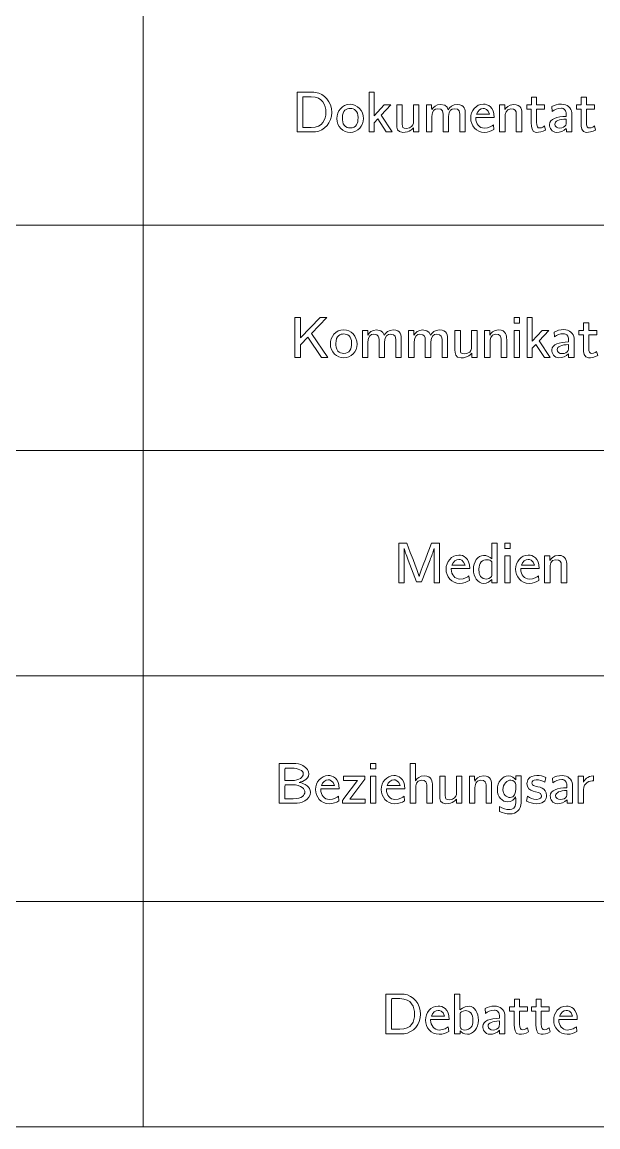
# Model space of a CAD drawing. Header units: inches. Extents: x 0 to 450, y -250 to 0.
# Drawn here: x 286.6 to 350.4, y -250 to -127.5 of the extents above; entities that cross this region are included whole.
import ezdxf

# ---------------------------------------------------------------- set-up
doc = ezdxf.new("R2010")
doc.units = ezdxf.units.IN
doc.header["$MEASUREMENT"] = 0
doc.layers.add('Ebene 1', color=7, linetype='Continuous')
doc.layers.add('Raster', color=7, linetype='Continuous')

msp = doc.modelspace()

# ---------------------------------------------------------------- linework, layer by layer
at = {"layer": 'Ebene 1', "color": 250, "lineweight": 18}
for points in [[(325.03, -135.27), (325.6, -135.27), (325.6, -137.88), (326.71, -136.68), (327.43, -136.68), (326.38, -137.83), (327.58, -139.68), (326.94, -139.68), (325.99, -138.23), (325.58, -138.67), (325.58, -139.68), (325.03, -139.68), (325.03, -135.27)], [(316.79, -160.27), (317.43, -160.27), (317.43, -162.5), (319.61, -160.27), (320.36, -160.27), (318.65, -162.02), (320.46, -164.68), (319.74, -164.68), (318.23, -162.45), (317.43, -163.27), (317.43, -164.68), (316.79, -164.68), (316.79, -160.27)], [(341.13, -160.27), (341.72, -160.27), (341.72, -160.87), (341.13, -160.87), (341.13, -160.27)], [(342.57, -160.27), (343.13, -160.27), (343.13, -162.88), (344.24, -161.68), (344.97, -161.68), (343.91, -162.83), (345.12, -164.68), (344.47, -164.68), (343.53, -163.23), (343.12, -163.67), (343.12, -164.68), (342.57, -164.68), (342.57, -160.27)], [(341.13, -161.68), (341.72, -161.68), (341.72, -164.68), (341.13, -164.68), (341.13, -161.68)], [(340.08, -185.27), (340.67, -185.27), (340.67, -185.87), (340.08, -185.87), (340.08, -185.27)], [(340.08, -186.68), (340.67, -186.68), (340.67, -189.68), (340.08, -189.68), (340.08, -186.68)], [(325.18, -209.71), (325.77, -209.71), (325.77, -210.31), (325.18, -210.31), (325.18, -209.71)], [(325.18, -211.12), (325.77, -211.12), (325.77, -214.12), (325.18, -214.12), (325.18, -211.12)]]:
    msp.add_lwpolyline(points, dxfattribs=at)
for points, knots in [([(319.08, -135.29), (318.97, -135.27), (318.85, -135.27), (318.73, -135.27), (318.73, -135.27), (317.05, -135.27), (317.05, -135.27), (317.05, -135.27), (317.05, -139.68), (317.05, -139.68), (317.05, -139.68), (318.74, -139.68), (318.74, -139.68), (318.85, -139.68), (318.97, -139.68), (319.08, -139.67), (320.11, -139.55), (320.89, -138.63), (320.89, -137.51), (320.89, -136.34), (320.09, -135.41), (319.08, -135.29)], [0, 0, 0, 0, 1, 1, 1, 2, 2, 2, 3, 3, 3, 4, 4, 4, 5, 5, 5, 6, 6, 6, 7, 7, 7, 7]), ([(318.62, -139.18), (318.55, -139.18), (318.49, -139.17), (318.43, -139.17), (318.43, -139.17), (317.7, -139.17), (317.7, -139.17), (317.7, -139.17), (317.7, -135.95), (317.7, -135.95), (317.7, -135.95), (317.7, -135.78), (317.7, -135.78), (317.7, -135.78), (318.61, -135.78), (318.61, -135.78), (319.91, -135.78), (320.24, -136.7), (320.24, -137.51), (320.24, -138.29), (319.92, -139.18), (318.62, -139.18)], [0, 0, 0, 0, 1, 1, 1, 2, 2, 2, 3, 3, 3, 4, 4, 4, 5, 5, 5, 6, 6, 6, 7, 7, 7, 7]), ([(342.51, -136.68), (342.51, -136.68), (343.03, -136.68), (343.03, -136.68), (343.03, -136.68), (343.03, -135.83), (343.03, -135.83), (343.03, -135.83), (343.6, -135.83), (343.6, -135.83), (343.6, -135.83), (343.6, -136.68), (343.6, -136.68), (343.6, -136.68), (344.49, -136.68), (344.49, -136.68), (344.49, -136.68), (344.49, -137.16), (344.49, -137.16), (344.49, -137.16), (343.6, -137.16), (343.6, -137.16), (343.6, -137.16), (343.6, -138.61), (343.6, -138.61), (343.6, -139.08), (343.73, -139.24), (343.93, -139.24), (344.23, -139.24), (344.42, -139.05), (344.48, -139.01), (344.48, -139.01), (344.6, -139.47), (344.6, -139.47), (344.24, -139.67), (343.88, -139.73), (343.57, -139.73), (343.07, -139.73), (343.01, -139.1), (343.01, -138.68), (343.01, -138.68), (343.01, -137.16), (343.01, -137.16), (343.01, -137.16), (342.51, -137.16), (342.51, -137.16), (342.51, -137.16), (342.51, -136.68), (342.51, -136.68)], [0, 0, 0, 0, 1, 1, 1, 2, 2, 2, 3, 3, 3, 4, 4, 4, 5, 5, 5, 6, 6, 6, 7, 7, 7, 8, 8, 8, 9, 9, 9, 10, 10, 10, 11, 11, 11, 12, 12, 12, 13, 13, 13, 14, 14, 14, 15, 15, 15, 16, 16, 16, 16]), ([(348.04, -136.68), (348.04, -136.68), (348.56, -136.68), (348.56, -136.68), (348.56, -136.68), (348.56, -135.83), (348.56, -135.83), (348.56, -135.83), (349.13, -135.83), (349.13, -135.83), (349.13, -135.83), (349.13, -136.68), (349.13, -136.68), (349.13, -136.68), (350.02, -136.68), (350.02, -136.68), (350.02, -136.68), (350.02, -137.16), (350.02, -137.16), (350.02, -137.16), (349.13, -137.16), (349.13, -137.16), (349.13, -137.16), (349.13, -138.61), (349.13, -138.61), (349.13, -139.08), (349.26, -139.24), (349.46, -139.24), (349.77, -139.24), (349.96, -139.05), (350.01, -139.01), (350.01, -139.01), (350.13, -139.47), (350.13, -139.47), (349.77, -139.67), (349.42, -139.73), (349.1, -139.73), (348.6, -139.73), (348.55, -139.1), (348.55, -138.68), (348.55, -138.68), (348.55, -137.16), (348.55, -137.16), (348.55, -137.16), (348.04, -137.16), (348.04, -137.16), (348.04, -137.16), (348.04, -136.68), (348.04, -136.68)], [0, 0, 0, 0, 1, 1, 1, 2, 2, 2, 3, 3, 3, 4, 4, 4, 5, 5, 5, 6, 6, 6, 7, 7, 7, 8, 8, 8, 9, 9, 9, 10, 10, 10, 11, 11, 11, 12, 12, 12, 13, 13, 13, 14, 14, 14, 15, 15, 15, 16, 16, 16, 16]), ([(322.94, -136.61), (322.03, -136.61), (321.46, -137.41), (321.46, -138.19), (321.46, -139.1), (322.17, -139.73), (322.94, -139.73), (323.78, -139.73), (324.42, -139.02), (324.42, -138.2), (324.42, -137.31), (323.74, -136.61), (322.94, -136.61)], [0, 0, 0, 0, 1, 1, 1, 2, 2, 2, 3, 3, 3, 4, 4, 4, 4]), ([(323.81, -138.12), (323.81, -138.72), (323.62, -139.24), (322.94, -139.24), (322.69, -139.24), (322.46, -139.15), (322.3, -138.97), (322.09, -138.74), (322.07, -138.39), (322.07, -138.13), (322.07, -137.24), (322.56, -137.08), (322.94, -137.08), (323.39, -137.08), (323.8, -137.31), (323.81, -138.09), (323.81, -138.09), (323.81, -138.12), (323.81, -138.12)], [0, 0, 0, 0, 1, 1, 1, 2, 2, 2, 3, 3, 3, 4, 4, 4, 5, 5, 5, 6, 6, 6, 6]), ([(328.1, -136.68), (328.1, -136.68), (328.71, -136.68), (328.71, -136.68), (328.71, -136.68), (328.71, -138.81), (328.71, -138.81), (328.72, -139.19), (328.7, -139.28), (329.2, -139.28), (329.68, -139.28), (329.92, -138.97), (329.95, -138.69), (329.95, -138.63), (329.95, -138.56), (329.95, -138.49), (329.95, -138.49), (329.95, -136.68), (329.95, -136.68), (329.95, -136.68), (330.56, -136.68), (330.56, -136.68), (330.56, -136.68), (330.56, -139.68), (330.56, -139.68), (330.56, -139.68), (329.97, -139.68), (329.97, -139.68), (329.97, -139.68), (329.97, -139.21), (329.97, -139.21), (329.93, -139.26), (329.55, -139.73), (328.78, -139.73), (328.13, -139.73), (328.1, -139.22), (328.1, -138.85), (328.1, -138.85), (328.1, -136.68), (328.1, -136.68)], [0, 0, 0, 0, 1, 1, 1, 2, 2, 2, 3, 3, 3, 4, 4, 4, 5, 5, 5, 6, 6, 6, 7, 7, 7, 8, 8, 8, 9, 9, 9, 10, 10, 10, 11, 11, 11, 12, 12, 12, 13, 13, 13, 13]), ([(331.39, -136.68), (331.39, -136.68), (331.97, -136.68), (331.97, -136.68), (331.97, -136.68), (331.97, -136.99), (331.97, -136.99), (331.97, -136.99), (331.98, -137.2), (331.98, -137.2), (332.15, -136.91), (332.46, -136.63), (332.94, -136.63), (333.76, -136.63), (333.79, -137.23), (333.81, -137.23), (333.98, -136.93), (334.29, -136.63), (334.79, -136.63), (335.67, -136.63), (335.7, -137.28), (335.7, -137.68), (335.7, -137.68), (335.7, -139.68), (335.7, -139.68), (335.7, -139.68), (335.09, -139.68), (335.09, -139.68), (335.09, -139.68), (335.09, -137.71), (335.09, -137.71), (335.08, -137.48), (335.08, -137.11), (334.46, -137.11), (334.22, -137.11), (333.85, -137.27), (333.85, -137.97), (333.85, -137.97), (333.85, -139.68), (333.85, -139.68), (333.85, -139.68), (333.24, -139.68), (333.24, -139.68), (333.24, -139.68), (333.24, -137.71), (333.24, -137.71), (333.23, -137.48), (333.24, -137.11), (332.61, -137.11), (332.37, -137.11), (332, -137.27), (332, -137.97), (332, -137.97), (332, -139.68), (332, -139.68), (332, -139.68), (331.39, -139.68), (331.39, -139.68), (331.39, -139.68), (331.39, -136.68), (331.39, -136.68)], [0, 0, 0, 0, 1, 1, 1, 2, 2, 2, 3, 3, 3, 4, 4, 4, 5, 5, 5, 6, 6, 6, 7, 7, 7, 8, 8, 8, 9, 9, 9, 10, 10, 10, 11, 11, 11, 12, 12, 12, 13, 13, 13, 14, 14, 14, 15, 15, 15, 16, 16, 16, 17, 17, 17, 18, 18, 18, 19, 19, 19, 20, 20, 20, 20]), ([(337.81, -139.26), (337.27, -139.26), (336.87, -138.76), (336.87, -138.16), (336.87, -138.16), (336.87, -138.09), (336.87, -138.09), (336.87, -138.09), (338.91, -138.09), (338.91, -138.09), (338.91, -136.86), (338.19, -136.6), (337.71, -136.6), (336.89, -136.6), (336.3, -137.34), (336.3, -138.16), (336.3, -138.98), (336.9, -139.73), (337.81, -139.73), (338.24, -139.73), (338.59, -139.59), (338.88, -139.41), (338.88, -139.41), (338.83, -138.89), (338.83, -138.89), (338.69, -139), (338.34, -139.26), (337.81, -139.26)], [0, 0, 0, 0, 1, 1, 1, 2, 2, 2, 3, 3, 3, 4, 4, 4, 5, 5, 5, 6, 6, 6, 7, 7, 7, 8, 8, 8, 9, 9, 9, 9]), ([(337.7, -137.08), (337.84, -137.08), (338.24, -137.12), (338.39, -137.72), (338.39, -137.72), (336.94, -137.72), (336.94, -137.72), (337.08, -137.31), (337.4, -137.08), (337.7, -137.08)], [0, 0, 0, 0, 1, 1, 1, 2, 2, 2, 3, 3, 3, 3]), ([(339.51, -136.68), (339.51, -136.68), (340.09, -136.68), (340.09, -136.68), (340.09, -136.68), (340.09, -136.99), (340.09, -136.99), (340.09, -136.99), (340.1, -137.2), (340.1, -137.2), (340.2, -137.03), (340.48, -136.63), (341.06, -136.63), (341.95, -136.63), (341.97, -137.31), (341.97, -137.68), (341.97, -137.68), (341.97, -139.68), (341.97, -139.68), (341.97, -139.68), (341.36, -139.68), (341.36, -139.68), (341.36, -139.68), (341.36, -137.67), (341.36, -137.67), (341.36, -137.38), (341.26, -137.11), (340.74, -137.11), (340.17, -137.11), (340.12, -137.74), (340.12, -137.97), (340.12, -137.97), (340.12, -139.68), (340.12, -139.68), (340.12, -139.68), (339.51, -139.68), (339.51, -139.68), (339.51, -139.68), (339.51, -136.68), (339.51, -136.68)], [0, 0, 0, 0, 1, 1, 1, 2, 2, 2, 3, 3, 3, 4, 4, 4, 5, 5, 5, 6, 6, 6, 7, 7, 7, 8, 8, 8, 9, 9, 9, 10, 10, 10, 11, 11, 11, 12, 12, 12, 13, 13, 13, 13]), ([(347.5, -137.55), (347.46, -137.02), (346.98, -136.6), (346.36, -136.6), (345.92, -136.6), (345.62, -136.7), (345.3, -136.87), (345.3, -136.87), (345.35, -137.41), (345.35, -137.41), (345.62, -137.2), (345.89, -137.05), (346.35, -137.05), (346.44, -137.05), (346.68, -137.06), (346.83, -137.34), (346.89, -137.48), (346.89, -137.57), (346.89, -137.73), (346.89, -137.73), (346.89, -137.95), (346.89, -137.95), (345.89, -137.98), (345.04, -138.24), (345.04, -138.84), (345.04, -139.21), (345.29, -139.73), (345.83, -139.73), (346.21, -139.73), (346.65, -139.59), (346.9, -139.28), (346.9, -139.28), (346.91, -139.45), (346.91, -139.45), (346.91, -139.45), (346.91, -139.68), (346.91, -139.68), (346.91, -139.68), (347.5, -139.68), (347.5, -139.68), (347.5, -139.68), (347.5, -137.76), (347.5, -137.76), (347.5, -137.76), (347.5, -137.55), (347.5, -137.55)], [0, 0, 0, 0, 1, 1, 1, 2, 2, 2, 3, 3, 3, 4, 4, 4, 5, 5, 5, 6, 6, 6, 7, 7, 7, 8, 8, 8, 9, 9, 9, 10, 10, 10, 11, 11, 11, 12, 12, 12, 13, 13, 13, 14, 14, 14, 15, 15, 15, 15]), ([(346.89, -138.65), (346.89, -138.74), (346.89, -138.82), (346.85, -138.91), (346.75, -139.13), (346.46, -139.26), (346.19, -139.26), (345.89, -139.26), (345.63, -139.08), (345.63, -138.82), (345.63, -138.47), (346.13, -138.28), (346.89, -138.25), (346.89, -138.25), (346.89, -138.65), (346.89, -138.65)], [0, 0, 0, 0, 1, 1, 1, 2, 2, 2, 3, 3, 3, 4, 4, 4, 5, 5, 5, 5]), ([(322.22, -161.61), (321.31, -161.61), (320.74, -162.41), (320.74, -163.19), (320.74, -164.1), (321.45, -164.73), (322.22, -164.73), (323.06, -164.73), (323.7, -164.02), (323.7, -163.2), (323.7, -162.31), (323.02, -161.61), (322.22, -161.61)], [0, 0, 0, 0, 1, 1, 1, 2, 2, 2, 3, 3, 3, 4, 4, 4, 4]), ([(324.29, -161.68), (324.29, -161.68), (324.88, -161.68), (324.88, -161.68), (324.88, -161.68), (324.88, -161.99), (324.88, -161.99), (324.88, -161.99), (324.88, -162.2), (324.88, -162.2), (325.05, -161.91), (325.36, -161.63), (325.84, -161.63), (326.66, -161.63), (326.69, -162.23), (326.72, -162.23), (326.88, -161.93), (327.19, -161.63), (327.7, -161.63), (328.57, -161.63), (328.6, -162.28), (328.6, -162.68), (328.6, -162.68), (328.6, -164.68), (328.6, -164.68), (328.6, -164.68), (327.99, -164.68), (327.99, -164.68), (327.99, -164.68), (327.99, -162.71), (327.99, -162.71), (327.99, -162.48), (327.99, -162.11), (327.37, -162.11), (327.12, -162.11), (326.76, -162.27), (326.76, -162.97), (326.76, -162.97), (326.76, -164.68), (326.76, -164.68), (326.76, -164.68), (326.14, -164.68), (326.14, -164.68), (326.14, -164.68), (326.14, -162.71), (326.14, -162.71), (326.13, -162.48), (326.14, -162.11), (325.52, -162.11), (325.27, -162.11), (324.9, -162.27), (324.9, -162.97), (324.9, -162.97), (324.9, -164.68), (324.9, -164.68), (324.9, -164.68), (324.29, -164.68), (324.29, -164.68), (324.29, -164.68), (324.29, -161.68), (324.29, -161.68)], [0, 0, 0, 0, 1, 1, 1, 2, 2, 2, 3, 3, 3, 4, 4, 4, 5, 5, 5, 6, 6, 6, 7, 7, 7, 8, 8, 8, 9, 9, 9, 10, 10, 10, 11, 11, 11, 12, 12, 12, 13, 13, 13, 14, 14, 14, 15, 15, 15, 16, 16, 16, 17, 17, 17, 18, 18, 18, 19, 19, 19, 20, 20, 20, 20]), ([(329.42, -161.68), (329.42, -161.68), (330.01, -161.68), (330.01, -161.68), (330.01, -161.68), (330.01, -161.99), (330.01, -161.99), (330.01, -161.99), (330.01, -162.2), (330.01, -162.2), (330.18, -161.91), (330.5, -161.63), (330.97, -161.63), (331.79, -161.63), (331.82, -162.23), (331.85, -162.23), (332.01, -161.93), (332.33, -161.63), (332.83, -161.63), (333.7, -161.63), (333.74, -162.28), (333.74, -162.68), (333.74, -162.68), (333.74, -164.68), (333.74, -164.68), (333.74, -164.68), (333.13, -164.68), (333.13, -164.68), (333.13, -164.68), (333.13, -162.71), (333.13, -162.71), (333.12, -162.48), (333.12, -162.11), (332.5, -162.11), (332.26, -162.11), (331.89, -162.27), (331.89, -162.97), (331.89, -162.97), (331.89, -164.68), (331.89, -164.68), (331.89, -164.68), (331.27, -164.68), (331.27, -164.68), (331.27, -164.68), (331.27, -162.71), (331.27, -162.71), (331.26, -162.48), (331.27, -162.11), (330.65, -162.11), (330.4, -162.11), (330.03, -162.27), (330.03, -162.97), (330.03, -162.97), (330.03, -164.68), (330.03, -164.68), (330.03, -164.68), (329.42, -164.68), (329.42, -164.68), (329.42, -164.68), (329.42, -161.68), (329.42, -161.68)], [0, 0, 0, 0, 1, 1, 1, 2, 2, 2, 3, 3, 3, 4, 4, 4, 5, 5, 5, 6, 6, 6, 7, 7, 7, 8, 8, 8, 9, 9, 9, 10, 10, 10, 11, 11, 11, 12, 12, 12, 13, 13, 13, 14, 14, 14, 15, 15, 15, 16, 16, 16, 17, 17, 17, 18, 18, 18, 19, 19, 19, 20, 20, 20, 20]), ([(334.55, -161.68), (334.55, -161.68), (335.16, -161.68), (335.16, -161.68), (335.16, -161.68), (335.16, -163.81), (335.16, -163.81), (335.17, -164.19), (335.14, -164.28), (335.65, -164.28), (336.13, -164.28), (336.36, -163.97), (336.4, -163.69), (336.4, -163.63), (336.4, -163.56), (336.4, -163.49), (336.4, -163.49), (336.4, -161.68), (336.4, -161.68), (336.4, -161.68), (337.01, -161.68), (337.01, -161.68), (337.01, -161.68), (337.01, -164.68), (337.01, -164.68), (337.01, -164.68), (336.41, -164.68), (336.41, -164.68), (336.41, -164.68), (336.41, -164.21), (336.41, -164.21), (336.38, -164.26), (336, -164.73), (335.23, -164.73), (334.58, -164.73), (334.55, -164.22), (334.55, -163.85), (334.55, -163.85), (334.55, -161.68), (334.55, -161.68)], [0, 0, 0, 0, 1, 1, 1, 2, 2, 2, 3, 3, 3, 4, 4, 4, 5, 5, 5, 6, 6, 6, 7, 7, 7, 8, 8, 8, 9, 9, 9, 10, 10, 10, 11, 11, 11, 12, 12, 12, 13, 13, 13, 13]), ([(337.84, -161.68), (337.84, -161.68), (338.42, -161.68), (338.42, -161.68), (338.42, -161.68), (338.42, -161.99), (338.42, -161.99), (338.42, -161.99), (338.43, -162.2), (338.43, -162.2), (338.52, -162.03), (338.81, -161.63), (339.39, -161.63), (340.28, -161.63), (340.29, -162.31), (340.29, -162.68), (340.29, -162.68), (340.29, -164.68), (340.29, -164.68), (340.29, -164.68), (339.68, -164.68), (339.68, -164.68), (339.68, -164.68), (339.68, -162.67), (339.68, -162.67), (339.68, -162.38), (339.59, -162.11), (339.07, -162.11), (338.5, -162.11), (338.45, -162.74), (338.45, -162.97), (338.45, -162.97), (338.45, -164.68), (338.45, -164.68), (338.45, -164.68), (337.84, -164.68), (337.84, -164.68), (337.84, -164.68), (337.84, -161.68), (337.84, -161.68)], [0, 0, 0, 0, 1, 1, 1, 2, 2, 2, 3, 3, 3, 4, 4, 4, 5, 5, 5, 6, 6, 6, 7, 7, 7, 8, 8, 8, 9, 9, 9, 10, 10, 10, 11, 11, 11, 12, 12, 12, 13, 13, 13, 13]), ([(347.76, -162.55), (347.72, -162.02), (347.23, -161.6), (346.62, -161.6), (346.18, -161.6), (345.88, -161.7), (345.56, -161.87), (345.56, -161.87), (345.6, -162.41), (345.6, -162.41), (345.88, -162.2), (346.14, -162.05), (346.61, -162.05), (346.69, -162.05), (346.94, -162.06), (347.08, -162.34), (347.15, -162.48), (347.15, -162.57), (347.15, -162.73), (347.15, -162.73), (347.15, -162.95), (347.15, -162.95), (346.14, -162.98), (345.3, -163.24), (345.3, -163.84), (345.3, -164.21), (345.54, -164.73), (346.08, -164.73), (346.47, -164.73), (346.9, -164.59), (347.16, -164.28), (347.16, -164.28), (347.16, -164.45), (347.16, -164.45), (347.16, -164.45), (347.16, -164.68), (347.16, -164.68), (347.16, -164.68), (347.76, -164.68), (347.76, -164.68), (347.76, -164.68), (347.76, -162.76), (347.76, -162.76), (347.76, -162.76), (347.76, -162.55), (347.76, -162.55)], [0, 0, 0, 0, 1, 1, 1, 2, 2, 2, 3, 3, 3, 4, 4, 4, 5, 5, 5, 6, 6, 6, 7, 7, 7, 8, 8, 8, 9, 9, 9, 10, 10, 10, 11, 11, 11, 12, 12, 12, 13, 13, 13, 14, 14, 14, 15, 15, 15, 15]), ([(348.29, -161.68), (348.29, -161.68), (348.82, -161.68), (348.82, -161.68), (348.82, -161.68), (348.82, -160.83), (348.82, -160.83), (348.82, -160.83), (349.39, -160.83), (349.39, -160.83), (349.39, -160.83), (349.39, -161.68), (349.39, -161.68), (349.39, -161.68), (350.28, -161.68), (350.28, -161.68), (350.28, -161.68), (350.28, -162.16), (350.28, -162.16), (350.28, -162.16), (349.39, -162.16), (349.39, -162.16), (349.39, -162.16), (349.39, -163.61), (349.39, -163.61), (349.39, -164.08), (349.52, -164.24), (349.72, -164.24), (350.02, -164.24), (350.21, -164.05), (350.26, -164.01), (350.26, -164.01), (350.39, -164.47), (350.39, -164.47), (350.03, -164.67), (349.67, -164.73), (349.36, -164.73), (348.85, -164.73), (348.8, -164.1), (348.8, -163.68), (348.8, -163.68), (348.8, -162.16), (348.8, -162.16), (348.8, -162.16), (348.29, -162.16), (348.29, -162.16), (348.29, -162.16), (348.29, -161.68), (348.29, -161.68)], [0, 0, 0, 0, 1, 1, 1, 2, 2, 2, 3, 3, 3, 4, 4, 4, 5, 5, 5, 6, 6, 6, 7, 7, 7, 8, 8, 8, 9, 9, 9, 10, 10, 10, 11, 11, 11, 12, 12, 12, 13, 13, 13, 14, 14, 14, 15, 15, 15, 16, 16, 16, 16]), ([(323.09, -163.12), (323.09, -163.72), (322.9, -164.24), (322.22, -164.24), (321.97, -164.24), (321.74, -164.15), (321.58, -163.97), (321.37, -163.74), (321.35, -163.39), (321.35, -163.13), (321.35, -162.24), (321.84, -162.08), (322.22, -162.08), (322.67, -162.08), (323.08, -162.31), (323.09, -163.09), (323.09, -163.09), (323.09, -163.12), (323.09, -163.12)], [0, 0, 0, 0, 1, 1, 1, 2, 2, 2, 3, 3, 3, 4, 4, 4, 5, 5, 5, 6, 6, 6, 6]), ([(347.15, -163.65), (347.15, -163.74), (347.15, -163.82), (347.11, -163.91), (347.01, -164.13), (346.72, -164.26), (346.45, -164.26), (346.14, -164.26), (345.89, -164.08), (345.89, -163.82), (345.89, -163.47), (346.39, -163.28), (347.15, -163.25), (347.15, -163.25), (347.15, -163.65), (347.15, -163.65)], [0, 0, 0, 0, 1, 1, 1, 2, 2, 2, 3, 3, 3, 4, 4, 4, 5, 5, 5, 5]), ([(328.33, -185.27), (328.33, -185.27), (329.21, -185.27), (329.21, -185.27), (330.38, -188.3), (330.55, -188.81), (330.58, -188.96), (330.64, -188.63), (331.91, -185.45), (331.96, -185.27), (331.96, -185.27), (332.84, -185.27), (332.84, -185.27), (332.84, -185.27), (332.84, -189.68), (332.84, -189.68), (332.84, -189.68), (332.24, -189.68), (332.24, -189.68), (332.24, -189.68), (332.24, -185.88), (332.24, -185.88), (332.12, -186.32), (331.95, -186.7), (331.8, -187.12), (331.8, -187.12), (330.86, -189.57), (330.86, -189.57), (330.86, -189.57), (330.29, -189.57), (330.29, -189.57), (330.29, -189.57), (329.37, -187.16), (329.37, -187.16), (329.14, -186.53), (328.99, -186.14), (328.93, -185.88), (328.93, -185.88), (328.93, -189.68), (328.93, -189.68), (328.93, -189.68), (328.33, -189.68), (328.33, -189.68), (328.33, -189.68), (328.33, -185.27), (328.33, -185.27)], [0, 0, 0, 0, 1, 1, 1, 2, 2, 2, 3, 3, 3, 4, 4, 4, 5, 5, 5, 6, 6, 6, 7, 7, 7, 8, 8, 8, 9, 9, 9, 10, 10, 10, 11, 11, 11, 12, 12, 12, 13, 13, 13, 14, 14, 14, 15, 15, 15, 15]), ([(338.65, -185.27), (338.65, -185.27), (338.65, -187), (338.65, -187), (338.4, -186.79), (338.09, -186.63), (337.72, -186.63), (337.06, -186.63), (336.6, -187.36), (336.6, -188.18), (336.6, -189.01), (337.07, -189.73), (337.72, -189.73), (338.14, -189.73), (338.43, -189.52), (338.64, -189.31), (338.64, -189.31), (338.64, -189.68), (338.64, -189.68), (338.64, -189.68), (339.25, -189.68), (339.25, -189.68), (339.25, -189.68), (339.25, -185.27), (339.25, -185.27), (339.25, -185.27), (338.65, -185.27), (338.65, -185.27)], [0, 0, 0, 0, 1, 1, 1, 2, 2, 2, 3, 3, 3, 4, 4, 4, 5, 5, 5, 6, 6, 6, 7, 7, 7, 8, 8, 8, 9, 9, 9, 9]), ([(335.09, -189.26), (334.55, -189.26), (334.15, -188.76), (334.15, -188.16), (334.15, -188.16), (334.15, -188.09), (334.15, -188.09), (334.15, -188.09), (336.19, -188.09), (336.19, -188.09), (336.19, -186.86), (335.47, -186.6), (334.98, -186.6), (334.17, -186.6), (333.57, -187.34), (333.57, -188.16), (333.57, -188.98), (334.18, -189.73), (335.09, -189.73), (335.52, -189.73), (335.87, -189.59), (336.15, -189.41), (336.15, -189.41), (336.11, -188.89), (336.11, -188.89), (335.97, -189), (335.61, -189.26), (335.09, -189.26)], [0, 0, 0, 0, 1, 1, 1, 2, 2, 2, 3, 3, 3, 4, 4, 4, 5, 5, 5, 6, 6, 6, 7, 7, 7, 8, 8, 8, 9, 9, 9, 9]), ([(334.98, -187.08), (335.12, -187.08), (335.52, -187.12), (335.67, -187.72), (335.67, -187.72), (334.22, -187.72), (334.22, -187.72), (334.36, -187.31), (334.67, -187.08), (334.98, -187.08)], [0, 0, 0, 0, 1, 1, 1, 2, 2, 2, 3, 3, 3, 3]), ([(338.64, -188.91), (338.61, -188.93), (338.45, -189.26), (338.04, -189.26), (337.8, -189.26), (337.54, -189.16), (337.4, -188.96), (337.25, -188.76), (337.22, -188.51), (337.21, -188.27), (337.21, -188.27), (337.21, -188.13), (337.21, -188.13), (337.22, -187.87), (337.26, -187.57), (337.45, -187.36), (337.63, -187.17), (337.91, -187.11), (338.11, -187.11), (338.35, -187.11), (338.49, -187.2), (338.64, -187.35), (338.64, -187.35), (338.64, -188.91), (338.64, -188.91)], [0, 0, 0, 0, 1, 1, 1, 2, 2, 2, 3, 3, 3, 4, 4, 4, 5, 5, 5, 6, 6, 6, 7, 7, 7, 8, 8, 8, 8]), ([(342.79, -189.26), (342.25, -189.26), (341.85, -188.76), (341.85, -188.16), (341.85, -188.16), (341.85, -188.09), (341.85, -188.09), (341.85, -188.09), (343.89, -188.09), (343.89, -188.09), (343.89, -186.86), (343.17, -186.6), (342.69, -186.6), (341.87, -186.6), (341.28, -187.34), (341.28, -188.16), (341.28, -188.98), (341.88, -189.73), (342.79, -189.73), (343.22, -189.73), (343.57, -189.59), (343.86, -189.41), (343.86, -189.41), (343.81, -188.89), (343.81, -188.89), (343.67, -189), (343.32, -189.26), (342.79, -189.26)], [0, 0, 0, 0, 1, 1, 1, 2, 2, 2, 3, 3, 3, 4, 4, 4, 5, 5, 5, 6, 6, 6, 7, 7, 7, 8, 8, 8, 9, 9, 9, 9]), ([(342.68, -187.08), (342.82, -187.08), (343.22, -187.12), (343.37, -187.72), (343.37, -187.72), (341.93, -187.72), (341.93, -187.72), (342.06, -187.31), (342.38, -187.08), (342.68, -187.08)], [0, 0, 0, 0, 1, 1, 1, 2, 2, 2, 3, 3, 3, 3]), ([(344.49, -186.68), (344.49, -186.68), (345.07, -186.68), (345.07, -186.68), (345.07, -186.68), (345.07, -186.99), (345.07, -186.99), (345.07, -186.99), (345.08, -187.2), (345.08, -187.2), (345.18, -187.03), (345.46, -186.63), (346.04, -186.63), (346.93, -186.63), (346.95, -187.31), (346.95, -187.68), (346.95, -187.68), (346.95, -189.68), (346.95, -189.68), (346.95, -189.68), (346.34, -189.68), (346.34, -189.68), (346.34, -189.68), (346.34, -187.67), (346.34, -187.67), (346.34, -187.38), (346.24, -187.11), (345.72, -187.11), (345.15, -187.11), (345.1, -187.74), (345.1, -187.97), (345.1, -187.97), (345.1, -189.68), (345.1, -189.68), (345.1, -189.68), (344.49, -189.68), (344.49, -189.68), (344.49, -189.68), (344.49, -186.68), (344.49, -186.68)], [0, 0, 0, 0, 1, 1, 1, 2, 2, 2, 3, 3, 3, 4, 4, 4, 5, 5, 5, 6, 6, 6, 7, 7, 7, 8, 8, 8, 9, 9, 9, 10, 10, 10, 11, 11, 11, 12, 12, 12, 13, 13, 13, 13]), ([(317.29, -211.81), (317.31, -211.8), (318.36, -211.57), (318.36, -210.85), (318.36, -210.55), (318.17, -210.18), (317.7, -209.94), (317.37, -209.77), (317.05, -209.71), (316.6, -209.71), (316.6, -209.71), (315.07, -209.71), (315.07, -209.71), (315.07, -209.71), (315.07, -214.12), (315.07, -214.12), (315.07, -214.12), (316.77, -214.12), (316.77, -214.12), (317.15, -214.12), (317.53, -214.08), (317.91, -213.86), (318.28, -213.64), (318.54, -213.28), (318.54, -212.9), (318.54, -212.31), (317.92, -211.92), (317.29, -211.81)], [0, 0, 0, 0, 1, 1, 1, 2, 2, 2, 3, 3, 3, 4, 4, 4, 5, 5, 5, 6, 6, 6, 7, 7, 7, 8, 8, 8, 9, 9, 9, 9]), ([(315.71, -210.42), (315.71, -210.42), (315.72, -210.22), (315.72, -210.22), (315.72, -210.22), (316.45, -210.22), (316.45, -210.22), (317.18, -210.22), (317.74, -210.47), (317.74, -210.85), (317.74, -211.21), (317.29, -211.59), (316.48, -211.59), (316.48, -211.59), (315.71, -211.59), (315.71, -211.59), (315.71, -211.59), (315.71, -210.42), (315.71, -210.42)], [0, 0, 0, 0, 1, 1, 1, 2, 2, 2, 3, 3, 3, 4, 4, 4, 5, 5, 5, 6, 6, 6, 6]), ([(329.59, -209.71), (329.59, -209.71), (330.19, -209.71), (330.19, -209.71), (330.19, -209.71), (330.19, -211.36), (330.19, -211.36), (330.19, -211.36), (330.19, -211.63), (330.19, -211.63), (330.36, -211.35), (330.66, -211.07), (331.14, -211.07), (332.03, -211.07), (332.05, -211.74), (332.05, -212.12), (332.05, -212.12), (332.05, -214.12), (332.05, -214.12), (332.05, -214.12), (331.44, -214.12), (331.44, -214.12), (331.44, -214.12), (331.44, -212.11), (331.44, -212.11), (331.44, -211.82), (331.34, -211.55), (330.82, -211.55), (330.25, -211.55), (330.2, -212.19), (330.2, -212.41), (330.2, -212.41), (330.2, -214.12), (330.2, -214.12), (330.2, -214.12), (329.59, -214.12), (329.59, -214.12), (329.59, -214.12), (329.59, -209.71), (329.59, -209.71)], [0, 0, 0, 0, 1, 1, 1, 2, 2, 2, 3, 3, 3, 4, 4, 4, 5, 5, 5, 6, 6, 6, 7, 7, 7, 8, 8, 8, 9, 9, 9, 10, 10, 10, 11, 11, 11, 12, 12, 12, 13, 13, 13, 13]), ([(320.61, -213.7), (320.07, -213.7), (319.67, -213.2), (319.67, -212.6), (319.67, -212.6), (319.67, -212.53), (319.67, -212.53), (319.67, -212.53), (321.72, -212.53), (321.72, -212.53), (321.72, -211.3), (320.99, -211.04), (320.51, -211.04), (319.69, -211.04), (319.1, -211.79), (319.1, -212.6), (319.1, -213.42), (319.7, -214.17), (320.61, -214.17), (321.04, -214.17), (321.39, -214.03), (321.68, -213.85), (321.68, -213.85), (321.63, -213.34), (321.63, -213.34), (321.5, -213.44), (321.14, -213.7), (320.61, -213.7)], [0, 0, 0, 0, 1, 1, 1, 2, 2, 2, 3, 3, 3, 4, 4, 4, 5, 5, 5, 6, 6, 6, 7, 7, 7, 8, 8, 8, 9, 9, 9, 9]), ([(320.5, -211.52), (320.64, -211.52), (321.04, -211.56), (321.2, -212.16), (321.2, -212.16), (319.75, -212.16), (319.75, -212.16), (319.88, -211.75), (320.2, -211.52), (320.5, -211.52)], [0, 0, 0, 0, 1, 1, 1, 2, 2, 2, 3, 3, 3, 3]), ([(322.09, -213.88), (322.09, -213.78), (322.12, -213.77), (322.25, -213.58), (322.25, -213.58), (323.76, -211.59), (323.76, -211.59), (323.76, -211.59), (322.19, -211.59), (322.19, -211.59), (322.19, -211.59), (322.19, -211.12), (322.19, -211.12), (322.19, -211.12), (324.57, -211.12), (324.57, -211.12), (324.57, -211.12), (324.57, -211.44), (324.57, -211.44), (324.57, -211.44), (322.91, -213.65), (322.91, -213.65), (322.91, -213.65), (324.59, -213.65), (324.59, -213.65), (324.59, -213.65), (324.59, -214.12), (324.59, -214.12), (324.59, -214.12), (322.09, -214.12), (322.09, -214.12), (322.09, -214.12), (322.09, -213.88), (322.09, -213.88)], [0, 0, 0, 0, 1, 1, 1, 2, 2, 2, 3, 3, 3, 4, 4, 4, 5, 5, 5, 6, 6, 6, 7, 7, 7, 8, 8, 8, 9, 9, 9, 10, 10, 10, 11, 11, 11, 11]), ([(327.89, -213.7), (327.35, -213.7), (326.95, -213.2), (326.95, -212.6), (326.95, -212.6), (326.95, -212.53), (326.95, -212.53), (326.95, -212.53), (328.99, -212.53), (328.99, -212.53), (328.99, -211.3), (328.27, -211.04), (327.79, -211.04), (326.97, -211.04), (326.38, -211.79), (326.38, -212.6), (326.38, -213.42), (326.98, -214.17), (327.89, -214.17), (328.32, -214.17), (328.67, -214.03), (328.96, -213.85), (328.96, -213.85), (328.91, -213.34), (328.91, -213.34), (328.77, -213.44), (328.42, -213.7), (327.89, -213.7)], [0, 0, 0, 0, 1, 1, 1, 2, 2, 2, 3, 3, 3, 4, 4, 4, 5, 5, 5, 6, 6, 6, 7, 7, 7, 8, 8, 8, 9, 9, 9, 9]), ([(327.78, -211.52), (327.92, -211.52), (328.32, -211.56), (328.47, -212.16), (328.47, -212.16), (327.03, -212.16), (327.03, -212.16), (327.16, -211.75), (327.48, -211.52), (327.78, -211.52)], [0, 0, 0, 0, 1, 1, 1, 2, 2, 2, 3, 3, 3, 3]), ([(332.87, -211.12), (332.87, -211.12), (333.48, -211.12), (333.48, -211.12), (333.48, -211.12), (333.48, -213.25), (333.48, -213.25), (333.49, -213.63), (333.46, -213.72), (333.97, -213.72), (334.45, -213.72), (334.68, -213.41), (334.72, -213.13), (334.72, -213.07), (334.72, -213), (334.72, -212.93), (334.72, -212.93), (334.72, -211.12), (334.72, -211.12), (334.72, -211.12), (335.33, -211.12), (335.33, -211.12), (335.33, -211.12), (335.33, -214.12), (335.33, -214.12), (335.33, -214.12), (334.73, -214.12), (334.73, -214.12), (334.73, -214.12), (334.73, -213.65), (334.73, -213.65), (334.7, -213.7), (334.32, -214.17), (333.55, -214.17), (332.9, -214.17), (332.87, -213.66), (332.87, -213.29), (332.87, -213.29), (332.87, -211.12), (332.87, -211.12)], [0, 0, 0, 0, 1, 1, 1, 2, 2, 2, 3, 3, 3, 4, 4, 4, 5, 5, 5, 6, 6, 6, 7, 7, 7, 8, 8, 8, 9, 9, 9, 10, 10, 10, 11, 11, 11, 12, 12, 12, 13, 13, 13, 13]), ([(336.16, -211.12), (336.16, -211.12), (336.74, -211.12), (336.74, -211.12), (336.74, -211.12), (336.74, -211.43), (336.74, -211.43), (336.74, -211.43), (336.75, -211.65), (336.75, -211.65), (336.84, -211.47), (337.13, -211.07), (337.71, -211.07), (338.6, -211.07), (338.61, -211.75), (338.61, -212.12), (338.61, -212.12), (338.61, -214.12), (338.61, -214.12), (338.61, -214.12), (338.01, -214.12), (338.01, -214.12), (338.01, -214.12), (338.01, -212.11), (338.01, -212.11), (338.01, -211.82), (337.91, -211.55), (337.39, -211.55), (336.82, -211.55), (336.77, -212.19), (336.77, -212.41), (336.77, -212.41), (336.77, -214.12), (336.77, -214.12), (336.77, -214.12), (336.16, -214.12), (336.16, -214.12), (336.16, -214.12), (336.16, -211.12), (336.16, -211.12)], [0, 0, 0, 0, 1, 1, 1, 2, 2, 2, 3, 3, 3, 4, 4, 4, 5, 5, 5, 6, 6, 6, 7, 7, 7, 8, 8, 8, 9, 9, 9, 10, 10, 10, 11, 11, 11, 12, 12, 12, 13, 13, 13, 13]), ([(341.3, -211.07), (341.3, -211.07), (341.3, -211.52), (341.3, -211.52), (341.14, -211.32), (340.88, -211.07), (340.48, -211.07), (339.83, -211.07), (339.26, -211.75), (339.26, -212.61), (339.26, -213.44), (339.84, -213.96), (340.41, -213.96), (340.86, -213.96), (341.14, -213.65), (341.28, -213.4), (341.28, -213.4), (341.29, -213.61), (341.29, -213.61), (341.29, -213.61), (341.29, -214.06), (341.29, -214.06), (341.29, -214.67), (340.91, -214.82), (340.66, -214.82), (340.17, -214.82), (339.87, -214.69), (339.5, -214.48), (339.5, -214.48), (339.5, -215.01), (339.5, -215.01), (339.88, -215.2), (340.19, -215.29), (340.67, -215.29), (341.33, -215.29), (341.9, -214.83), (341.9, -214.07), (341.9, -214.07), (341.9, -211.07), (341.9, -211.07), (341.9, -211.07), (341.3, -211.07), (341.3, -211.07)], [0, 0, 0, 0, 1, 1, 1, 2, 2, 2, 3, 3, 3, 4, 4, 4, 5, 5, 5, 6, 6, 6, 7, 7, 7, 8, 8, 8, 9, 9, 9, 10, 10, 10, 11, 11, 11, 12, 12, 12, 13, 13, 13, 14, 14, 14, 14]), ([(341.3, -212.53), (341.3, -212.53), (341.29, -212.53), (341.29, -212.53), (341.28, -212.95), (341.15, -213.48), (340.68, -213.48), (340.27, -213.48), (339.87, -213.13), (339.87, -212.61), (339.87, -211.98), (340.33, -211.55), (340.76, -211.55), (341.1, -211.55), (341.3, -211.86), (341.3, -212.08), (341.3, -212.08), (341.3, -212.53), (341.3, -212.53)], [0, 0, 0, 0, 1, 1, 1, 2, 2, 2, 3, 3, 3, 4, 4, 4, 5, 5, 5, 6, 6, 6, 6]), ([(342.6, -213.33), (342.87, -213.51), (343.17, -213.68), (343.62, -213.68), (344.06, -213.68), (344.16, -213.45), (344.16, -213.29), (344.16, -212.87), (343.54, -212.9), (343.21, -212.78), (342.91, -212.68), (342.54, -212.41), (342.54, -211.94), (342.54, -211.59), (342.71, -211.04), (343.64, -211.04), (344.02, -211.04), (344.25, -211.1), (344.62, -211.26), (344.62, -211.26), (344.53, -211.78), (344.53, -211.78), (344.2, -211.6), (343.95, -211.52), (343.57, -211.52), (343.17, -211.52), (343.09, -211.73), (343.09, -211.87), (343.09, -212), (343.19, -212.13), (343.37, -212.2), (343.58, -212.27), (343.92, -212.27), (344.22, -212.43), (344.46, -212.57), (344.72, -212.83), (344.72, -213.24), (344.72, -213.61), (344.53, -214.17), (343.63, -214.17), (343.16, -214.17), (342.79, -214.03), (342.5, -213.88), (342.5, -213.88), (342.6, -213.33), (342.6, -213.33)], [0, 0, 0, 0, 1, 1, 1, 2, 2, 2, 3, 3, 3, 4, 4, 4, 5, 5, 5, 6, 6, 6, 7, 7, 7, 8, 8, 8, 9, 9, 9, 10, 10, 10, 11, 11, 11, 12, 12, 12, 13, 13, 13, 14, 14, 14, 15, 15, 15, 15]), ([(347.57, -211.99), (347.54, -211.46), (347.05, -211.04), (346.44, -211.04), (346, -211.04), (345.69, -211.14), (345.38, -211.32), (345.38, -211.32), (345.42, -211.85), (345.42, -211.85), (345.69, -211.65), (345.96, -211.49), (346.42, -211.49), (346.51, -211.49), (346.76, -211.5), (346.9, -211.79), (346.96, -211.92), (346.96, -212.01), (346.96, -212.17), (346.96, -212.17), (346.96, -212.39), (346.96, -212.39), (345.96, -212.42), (345.12, -212.68), (345.12, -213.28), (345.12, -213.65), (345.36, -214.17), (345.9, -214.17), (346.29, -214.17), (346.72, -214.03), (346.98, -213.72), (346.98, -213.72), (346.98, -213.89), (346.98, -213.89), (346.98, -213.89), (346.98, -214.12), (346.98, -214.12), (346.98, -214.12), (347.58, -214.12), (347.58, -214.12), (347.58, -214.12), (347.58, -212.2), (347.58, -212.2), (347.58, -212.2), (347.57, -211.99), (347.57, -211.99)], [0, 0, 0, 0, 1, 1, 1, 2, 2, 2, 3, 3, 3, 4, 4, 4, 5, 5, 5, 6, 6, 6, 7, 7, 7, 8, 8, 8, 9, 9, 9, 10, 10, 10, 11, 11, 11, 12, 12, 12, 13, 13, 13, 14, 14, 14, 15, 15, 15, 15]), ([(348.22, -211.12), (348.22, -211.12), (348.79, -211.12), (348.79, -211.12), (348.79, -211.12), (348.79, -211.77), (348.79, -211.77), (348.91, -211.56), (349.23, -211.09), (349.91, -211.07), (349.91, -211.07), (349.91, -211.61), (349.91, -211.61), (349.52, -211.62), (348.82, -211.81), (348.82, -212.62), (348.82, -212.62), (348.82, -214.12), (348.82, -214.12), (348.82, -214.12), (348.22, -214.12), (348.22, -214.12), (348.22, -214.12), (348.22, -211.12), (348.22, -211.12)], [0, 0, 0, 0, 1, 1, 1, 2, 2, 2, 3, 3, 3, 4, 4, 4, 5, 5, 5, 6, 6, 6, 7, 7, 7, 8, 8, 8, 8]), ([(316.62, -213.62), (316.57, -213.62), (316.53, -213.61), (316.48, -213.61), (316.48, -213.61), (315.71, -213.61), (315.71, -213.61), (315.71, -213.61), (315.71, -212.29), (315.71, -212.29), (315.71, -212.29), (315.72, -212.06), (315.72, -212.06), (315.72, -212.06), (316.49, -212.06), (316.49, -212.06), (317.57, -212.06), (317.91, -212.57), (317.91, -212.9), (317.91, -213.16), (317.61, -213.62), (316.62, -213.62)], [0, 0, 0, 0, 1, 1, 1, 2, 2, 2, 3, 3, 3, 4, 4, 4, 5, 5, 5, 6, 6, 6, 7, 7, 7, 7]), ([(346.96, -213.09), (346.96, -213.18), (346.96, -213.27), (346.93, -213.35), (346.83, -213.57), (346.54, -213.7), (346.27, -213.7), (345.96, -213.7), (345.71, -213.52), (345.71, -213.27), (345.71, -212.92), (346.21, -212.72), (346.96, -212.69), (346.96, -212.69), (346.96, -213.09), (346.96, -213.09)], [0, 0, 0, 0, 1, 1, 1, 2, 2, 2, 3, 3, 3, 4, 4, 4, 5, 5, 5, 5]), ([(328.92, -235.29), (328.8, -235.27), (328.68, -235.27), (328.57, -235.27), (328.57, -235.27), (326.88, -235.27), (326.88, -235.27), (326.88, -235.27), (326.88, -239.68), (326.88, -239.68), (326.88, -239.68), (328.57, -239.68), (328.57, -239.68), (328.69, -239.68), (328.8, -239.68), (328.92, -239.67), (329.94, -239.55), (330.73, -238.63), (330.73, -237.51), (330.73, -236.34), (329.92, -235.41), (328.92, -235.29)], [0, 0, 0, 0, 1, 1, 1, 2, 2, 2, 3, 3, 3, 4, 4, 4, 5, 5, 5, 6, 6, 6, 7, 7, 7, 7]), ([(328.45, -239.18), (328.39, -239.18), (328.32, -239.17), (328.27, -239.17), (328.27, -239.17), (327.53, -239.17), (327.53, -239.17), (327.53, -239.17), (327.53, -235.95), (327.53, -235.95), (327.53, -235.95), (327.54, -235.78), (327.54, -235.78), (327.54, -235.78), (328.45, -235.78), (328.45, -235.78), (329.75, -235.78), (330.08, -236.7), (330.08, -237.51), (330.08, -238.29), (329.75, -239.18), (328.45, -239.18)], [0, 0, 0, 0, 1, 1, 1, 2, 2, 2, 3, 3, 3, 4, 4, 4, 5, 5, 5, 6, 6, 6, 7, 7, 7, 7]), ([(336.15, -236.63), (335.93, -236.63), (335.5, -236.68), (335.11, -237.03), (335.11, -237.03), (335.11, -235.27), (335.11, -235.27), (335.11, -235.27), (334.51, -235.27), (334.51, -235.27), (334.51, -235.27), (334.51, -239.68), (334.51, -239.68), (334.51, -239.68), (335.12, -239.68), (335.12, -239.68), (335.12, -239.68), (335.12, -239.35), (335.12, -239.35), (335.27, -239.5), (335.52, -239.73), (335.94, -239.73), (336.59, -239.73), (337.15, -239.08), (337.15, -238.16), (337.15, -237.38), (336.75, -236.63), (336.15, -236.63)], [0, 0, 0, 0, 1, 1, 1, 2, 2, 2, 3, 3, 3, 4, 4, 4, 5, 5, 5, 6, 6, 6, 7, 7, 7, 8, 8, 8, 9, 9, 9, 9]), ([(340.62, -236.68), (340.62, -236.68), (341.14, -236.68), (341.14, -236.68), (341.14, -236.68), (341.14, -235.83), (341.14, -235.83), (341.14, -235.83), (341.72, -235.83), (341.72, -235.83), (341.72, -235.83), (341.72, -236.68), (341.72, -236.68), (341.72, -236.68), (342.61, -236.68), (342.61, -236.68), (342.61, -236.68), (342.61, -237.16), (342.61, -237.16), (342.61, -237.16), (341.72, -237.16), (341.72, -237.16), (341.72, -237.16), (341.72, -238.61), (341.72, -238.61), (341.72, -239.08), (341.85, -239.24), (342.05, -239.24), (342.35, -239.24), (342.54, -239.05), (342.59, -239.01), (342.59, -239.01), (342.72, -239.47), (342.72, -239.47), (342.36, -239.67), (342, -239.73), (341.69, -239.73), (341.18, -239.73), (341.13, -239.1), (341.13, -238.68), (341.13, -238.68), (341.13, -237.16), (341.13, -237.16), (341.13, -237.16), (340.62, -237.16), (340.62, -237.16), (340.62, -237.16), (340.62, -236.68), (340.62, -236.68)], [0, 0, 0, 0, 1, 1, 1, 2, 2, 2, 3, 3, 3, 4, 4, 4, 5, 5, 5, 6, 6, 6, 7, 7, 7, 8, 8, 8, 9, 9, 9, 10, 10, 10, 11, 11, 11, 12, 12, 12, 13, 13, 13, 14, 14, 14, 15, 15, 15, 16, 16, 16, 16]), ([(343.03, -236.68), (343.03, -236.68), (343.55, -236.68), (343.55, -236.68), (343.55, -236.68), (343.55, -235.83), (343.55, -235.83), (343.55, -235.83), (344.12, -235.83), (344.12, -235.83), (344.12, -235.83), (344.12, -236.68), (344.12, -236.68), (344.12, -236.68), (345.01, -236.68), (345.01, -236.68), (345.01, -236.68), (345.01, -237.16), (345.01, -237.16), (345.01, -237.16), (344.12, -237.16), (344.12, -237.16), (344.12, -237.16), (344.12, -238.61), (344.12, -238.61), (344.12, -239.08), (344.26, -239.24), (344.45, -239.24), (344.76, -239.24), (344.95, -239.05), (345, -239.01), (345, -239.01), (345.13, -239.47), (345.13, -239.47), (344.76, -239.67), (344.41, -239.73), (344.1, -239.73), (343.59, -239.73), (343.54, -239.1), (343.54, -238.68), (343.54, -238.68), (343.54, -237.16), (343.54, -237.16), (343.54, -237.16), (343.03, -237.16), (343.03, -237.16), (343.03, -237.16), (343.03, -236.68), (343.03, -236.68)], [0, 0, 0, 0, 1, 1, 1, 2, 2, 2, 3, 3, 3, 4, 4, 4, 5, 5, 5, 6, 6, 6, 7, 7, 7, 8, 8, 8, 9, 9, 9, 10, 10, 10, 11, 11, 11, 12, 12, 12, 13, 13, 13, 14, 14, 14, 15, 15, 15, 16, 16, 16, 16]), ([(332.8, -239.26), (332.26, -239.26), (331.86, -238.76), (331.86, -238.16), (331.86, -238.16), (331.86, -238.09), (331.86, -238.09), (331.86, -238.09), (333.91, -238.09), (333.91, -238.09), (333.91, -236.86), (333.18, -236.6), (332.7, -236.6), (331.88, -236.6), (331.29, -237.34), (331.29, -238.16), (331.29, -238.98), (331.89, -239.73), (332.8, -239.73), (333.23, -239.73), (333.58, -239.59), (333.87, -239.41), (333.87, -239.41), (333.82, -238.89), (333.82, -238.89), (333.68, -239), (333.33, -239.26), (332.8, -239.26)], [0, 0, 0, 0, 1, 1, 1, 2, 2, 2, 3, 3, 3, 4, 4, 4, 5, 5, 5, 6, 6, 6, 7, 7, 7, 8, 8, 8, 9, 9, 9, 9]), ([(332.69, -237.08), (332.83, -237.08), (333.23, -237.12), (333.39, -237.72), (333.39, -237.72), (331.94, -237.72), (331.94, -237.72), (332.07, -237.31), (332.39, -237.08), (332.69, -237.08)], [0, 0, 0, 0, 1, 1, 1, 2, 2, 2, 3, 3, 3, 3]), ([(336.45, -238.78), (336.27, -239.19), (335.84, -239.26), (335.65, -239.26), (335.4, -239.26), (335.12, -239.09), (335.12, -238.86), (335.12, -238.86), (335.12, -237.38), (335.12, -237.38), (335.14, -237.36), (335.32, -237.11), (335.72, -237.11), (335.93, -237.11), (336.15, -237.17), (336.31, -237.34), (336.52, -237.56), (336.54, -237.87), (336.54, -238.16), (336.54, -238.37), (336.53, -238.58), (336.45, -238.78)], [0, 0, 0, 0, 1, 1, 1, 2, 2, 2, 3, 3, 3, 4, 4, 4, 5, 5, 5, 6, 6, 6, 7, 7, 7, 7]), ([(340.08, -237.55), (340.05, -237.02), (339.56, -236.6), (338.95, -236.6), (338.51, -236.6), (338.2, -236.7), (337.89, -236.87), (337.89, -236.87), (337.93, -237.41), (337.93, -237.41), (338.2, -237.2), (338.47, -237.05), (338.94, -237.05), (339.02, -237.05), (339.27, -237.06), (339.41, -237.34), (339.48, -237.48), (339.48, -237.57), (339.48, -237.73), (339.48, -237.73), (339.48, -237.95), (339.48, -237.95), (338.47, -237.98), (337.63, -238.24), (337.63, -238.84), (337.63, -239.21), (337.87, -239.73), (338.41, -239.73), (338.8, -239.73), (339.23, -239.59), (339.49, -239.28), (339.49, -239.28), (339.49, -239.45), (339.49, -239.45), (339.49, -239.45), (339.49, -239.68), (339.49, -239.68), (339.49, -239.68), (340.09, -239.68), (340.09, -239.68), (340.09, -239.68), (340.09, -237.76), (340.09, -237.76), (340.09, -237.76), (340.08, -237.55), (340.08, -237.55)], [0, 0, 0, 0, 1, 1, 1, 2, 2, 2, 3, 3, 3, 4, 4, 4, 5, 5, 5, 6, 6, 6, 7, 7, 7, 8, 8, 8, 9, 9, 9, 10, 10, 10, 11, 11, 11, 12, 12, 12, 13, 13, 13, 14, 14, 14, 15, 15, 15, 15]), ([(347.01, -239.26), (346.47, -239.26), (346.07, -238.76), (346.07, -238.16), (346.07, -238.16), (346.07, -238.09), (346.07, -238.09), (346.07, -238.09), (348.12, -238.09), (348.12, -238.09), (348.12, -236.86), (347.39, -236.6), (346.91, -236.6), (346.09, -236.6), (345.5, -237.34), (345.5, -238.16), (345.5, -238.98), (346.1, -239.73), (347.01, -239.73), (347.44, -239.73), (347.79, -239.59), (348.08, -239.41), (348.08, -239.41), (348.03, -238.89), (348.03, -238.89), (347.9, -239), (347.54, -239.26), (347.01, -239.26)], [0, 0, 0, 0, 1, 1, 1, 2, 2, 2, 3, 3, 3, 4, 4, 4, 5, 5, 5, 6, 6, 6, 7, 7, 7, 8, 8, 8, 9, 9, 9, 9]), ([(346.9, -237.08), (347.04, -237.08), (347.44, -237.12), (347.6, -237.72), (347.6, -237.72), (346.15, -237.72), (346.15, -237.72), (346.28, -237.31), (346.6, -237.08), (346.9, -237.08)], [0, 0, 0, 0, 1, 1, 1, 2, 2, 2, 3, 3, 3, 3]), ([(339.48, -238.65), (339.48, -238.74), (339.48, -238.82), (339.44, -238.91), (339.34, -239.13), (339.05, -239.26), (338.78, -239.26), (338.47, -239.26), (338.22, -239.08), (338.22, -238.82), (338.22, -238.47), (338.72, -238.28), (339.48, -238.25), (339.48, -238.25), (339.48, -238.65), (339.48, -238.65)], [0, 0, 0, 0, 1, 1, 1, 2, 2, 2, 3, 3, 3, 4, 4, 4, 5, 5, 5, 5])]:
    msp.add_open_spline(points, degree=3, knots=knots, dxfattribs=at)
at = {"layer": 'Raster', "color": 250, "lineweight": 18}
for points in [[(300, 0), (300, -250)], [(0, -150), (450, -150)], [(0, -175), (450, -175)], [(0, -200), (450, -200)], [(0, -225), (450, -225)], [(0, -250), (450, -250)]]:
    msp.add_lwpolyline(points, dxfattribs=at)

doc.saveas('drawing.dxf')
